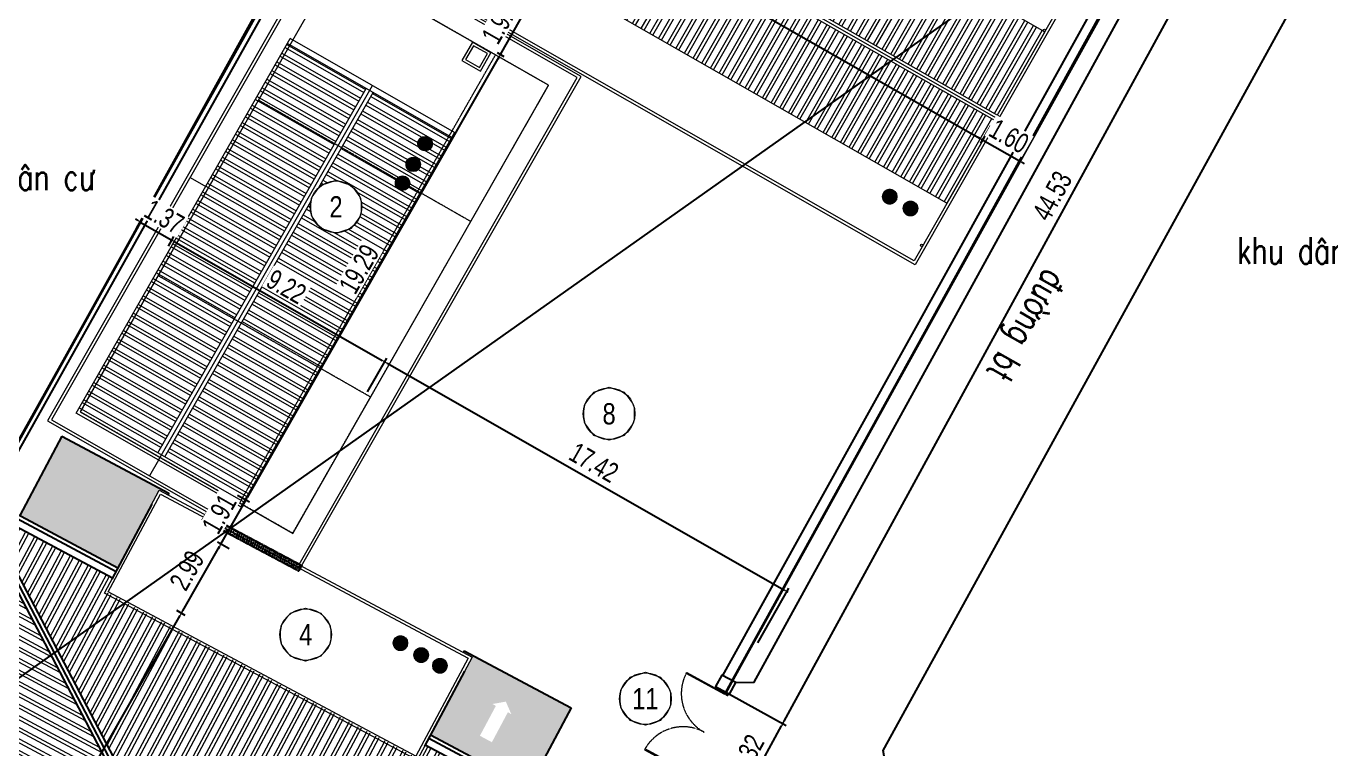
# Model space of a CAD drawing. Header units: millimetres. Extents: x -1055201 to -457681, y -323938 to 182808.
# Drawn here: x -625429 to -576358, y 127460 to 154634 of the extents above; entities that cross this region are included whole.
import ezdxf
from ezdxf.enums import TextEntityAlignment as Align
from ezdxf.xclip import XClip

# ---------------------------------------------------------------- set-up
doc = ezdxf.new("R2010")
doc.units = ezdxf.units.MM
doc.header["$LTSCALE"] = 5
doc.header["$XCLIPFRAME"] = 0
for name, pattern in [('CENTER', [2, 1.25, -0.25, 0.25, -0.25]), ('CENTER2', [28.574999999999996, 19.05, -3.174999999999999, 3.174999999999999, -3.174999999999999]), ('DASHDOT', [1, 0.5, -0.25, 0, -0.25]), ('HIDDEN', [0.375, 0.25, -0.125]), ('HIDDEN2', [0.1875, 0.125, -0.0625])]:
    doc.linetypes.add(name, pattern=pattern)
doc.layers.get('0').update_dxf_attribs({"linetype": 'CENTER2'})
for name, color, linetype, lineweight in [('03', 252, 'Continuous', 30), ('BICO-8-THAY2', 8, 'Continuous', 20), ('cat1', 30, 'Continuous', 50), ('cat2', 22, 'Continuous', 30), ('hatch1', 136, 'Continuous', 9), ('LC Dim', 8, 'Continuous', 18), ('LC Hatch', 252, 'Continuous', 9), ('LC Hatch @ 1', 252, 'Continuous', 9), ('LC ISO', 153, 'Continuous', 13), ('LC Net manh', 9, 'Continuous', 5), ('LC Net thay', 7, 'Continuous', 25), ('LC Net truc', 79, 'DASHDOT', 13), ('LC Text1', 3, 'Continuous', 20), ('manh1', 67, 'Continuous', 13), ('moc', 7, 'Continuous', 0), ('thay1', 63, 'Continuous', 18), ('truc', 76, 'CENTER', 9)]:
    doc.layers.add(name, color=color, linetype=linetype, lineweight=lineweight)
for name, color, linetype in [('BOVIA', 1, 'Continuous'), ('KYHIEU', 7, 'Continuous'), ('NHA', 2, 'Continuous'), ('TEXT', 42, 'Continuous'), ('Tuongxay', 11, 'Continuous')]:
    doc.layers.add(name, color=color, linetype=linetype)
doc.layers.add('KCS_Plotter', color=11, linetype='Continuous', plot=False)
doc.layers.get('LC Net truc').off()
doc.styles.add('General text 2', font='arial.ttf')
doc.styles.add('HOATBIF', font='hoatbif.shx', dxfattribs={"width": 0.75})
doc.styles.add('simli', font='vnsimli.shx', dxfattribs={"height": 2})
doc.styles.add('VnArialH', font='VHARIAL.TTF')
doc.linetypes.add('FENCELINE2', pattern='A,0.25,-0.1,[132,ltypeshp.shx,S=0.1,R=0,X=-0.1,Y=0],-0.1,1', length=1.45)
doc.dimstyles.new('Copy of 1-110', dxfattribs={"dimscale": 110, "dimtxt": 2.5, "dimasz": 0.35, "dimexe": 0.5, "dimexo": 0, "dimgap": 0.8, "dimtad": 1, "dimdec": 0, "dimzin": 0, "dimdsep": 46, "dimtxsty": 'HOATBIF', "dimblk1": 'DOT', "dimblk2": 'DOT', "dimsah": 1, "dimcen": -1, "dimdle": 1, "dimclrd": 256, "dimclre": 256, "dimclrt": 4, "dimadec": 3, "dimazin": 2, "dimtfac": 0.3333333333333333, "dimtdec": 0, "dimtix": 1, "dimtmove": 2, "dimatfit": 3, "dimldrblk": 'DOT', "dimfxl": 1, "dimtvp": 0.8333333333333334, "dimtolj": 1, "dimtzin": 0, "dimarcsym": 0})
pattern_1 = [(116.56505, (90522.96643467387, 679755.215696559), (-299.9998241332817, 6.163162450089893e-06), [63.16699999999999, -607.6535]), (116.56505, (90522.96643467387, 679455.215696559), (-299.9998241332817, 6.163162450089893e-06), [63.16699999999999, -607.6535]), (153.43495, (90460.73593467392, 679845.695196559), (-299.9998241332817, -6.16316226639298e-06), [60.38149999999992, -610.4389999999988]), (153.43495, (90460.73593467392, 679545.695196559), (-299.9998241332817, -6.16316226639298e-06), [60.38149999999992, -610.4389999999988]), (135, (90494.71743467392, 679511.713696559), (-299.9999514133294, 1.14052955553177e-13), [48.057, -376.2069999999999]), (225, (90494.71743467392, 679336.1751965589), (-299.9999514133294, 1.14052955553177e-13), [48.057, -376.2069999999999]), (90, (90522.96643467387, 679392.6731965591), (-300, 9.184850993605149e-14), [62.5425, -237.4575]), (206.56505, (90460.73593467392, 679602.1936965589), (-299.9998241332817, 6.163162472294353e-06), [60.3815, -610.4390000000001]), (206.56505, (90460.73593467392, 679302.1936965589), (-299.9998241332817, 6.163162472294353e-06), [60.3815, -610.4390000000001]), (243.43495, (90522.96643467387, 679692.6731965591), (-299.9998241332817, -6.163162088757296e-06), [63.16699999999992, -607.6534999999988]), (243.43495, (90522.96643467387, 679392.6731965591), (-299.9998241332817, -6.163162088757296e-06), [63.16699999999992, -607.6534999999988]), (360, (90222.96643467387, 679461.444196559), (1.469576158976824e-13, 300), [68.771, -231.229]), (225, (90382.21743467392, 679523.6751965589), (-299.9999514133294, 1.14052955553177e-13), [48.057, -376.2069999999999]), (243.43495, (90406.72893467394, 679872.6986965591), (-299.9998241332817, -6.163162088757296e-06), [54.80999999999992, -616.0099999999987]), (243.43495, (90406.72893467394, 679572.6986965591), (-299.9998241332817, -6.163162088757296e-06), [54.80999999999992, -616.0099999999987]), (206.56505, (90348.23593467392, 679789.6936965589), (-299.9998241332817, 6.163162472294353e-06), [63.16699999999999, -607.6535]), (206.56505, (90348.23593467392, 679489.6936965589), (-299.9998241332817, 6.163162472294353e-06), [63.16699999999999, -607.6535]), (153.43495, (90348.23593467392, 679658.195196559), (-299.9998241332817, -6.16316226639298e-06), [63.16699999999992, -607.6534999999988]), (153.43495, (90348.23593467392, 679358.195196559), (-299.9998241332817, -6.16316226639298e-06), [63.16699999999992, -607.6534999999988]), (135, (90382.21743467392, 679324.213696559), (-299.9999514133294, 1.14052955553177e-13), [48.057, -376.2069999999999]), (360, (90222.96643467387, 679386.444196559), (1.469576158976824e-13, 300), [68.771, -231.229]), (116.56505, (90406.72893467394, 679575.1901965591), (-299.9998241332817, 6.163162450089893e-06), [54.81, -616.01]), (116.56505, (90406.72893467394, 679275.1901965591), (-299.9998241332817, 6.163162450089893e-06), [54.81, -616.01])]
pattern_2 = [(90, (0, 0), (-375.0000000000001, 0), []), (90, (124.9999997902461, 124.9999997902461), (-375.0000000000001, 0), [])]

# ---------------------------------------------------------------- blocks, each defined once
blk = doc.blocks.new('Nen ht')
at = {"layer": 'BOVIA', "color": 250, "flags": 128}
for points, elevation in [([(37891.9453587234, 14123.56936372817), (38582.82246476412, 14137.46275939047), (50243.82246473432, 35337.46275910735), (59645.32926225662, 52500.0782520473), (59067.94877666235, 52723.61962683499)], -192.3353224482016), ([(48244.34271782637, 8450.306129172444), (43800.49414631724, 10662.39754436165), (43525.00348445773, 11068.5295779258), (43429.82246482372, 11574.46275930107), (65975.86612823606, 52541.3865288645)], -2370.497411812327)]:
    blk.add_lwpolyline(points, dxfattribs=dict(at, elevation=elevation))
at = {"layer": 'Tuongxay', "color": 250}
for points, elevation in [([(38452.53570821881, 61206.93555194139), (33177.50543960929, 63293.61080890149), (21713.9888741076, 42543.48758933693), (9411.819322407246, 20585.84999059886)], -2370.497411812327), ([(38378.96739879251, 61020.95785456896), (33267.50628465414, 63042.9290831089), (21888.761731565, 42446.25177140534), (9588.309021919966, 20491.67849355936)], -2370.497411812327), ([(37409.50822725892, 14387.67997407913), (52750.29591926932, 42040.50152654946), (58503.0970197618, 52525.68058855832), (38337.9187900722, 60929.77116861939)], -192.3353224482016), ([(37759.28862500191, 14193.63442947716), (53100.5303196311, 41847.27435278893), (59067.94877666235, 52723.61962683499), (38491.79510015249, 61298.98937138915)], -2370.497411812327)]:
    blk.add_lwpolyline(points, dxfattribs=dict(at, elevation=elevation))
at = {"layer": 'Tuongxay', "color": 250, "elevation": -192.3353224482016}
blk.add_lwpolyline([(37891.9453587234, 14123.56936372817), (37365.65030634403, 14411.69002977759), (37125.54975122213, 13973.11081969738), (37651.8448036015, 13684.99015364051)], close=True, dxfattribs=at)
at = {"layer": 'KYHIEU', "color": 250, "lineweight": 0, "style": 'VnArialH', "width": 0.6}
for tag, p in [('DC-02', (-46803.68790727854, -9649.614922240376, -10682.00391934135)), ('2.478', (-46803.68790727854, -10928.42354951799, -10682.00391934135))]:
    blk.add_attdef(tag, text='', height=755.9999999999997, dxfattribs=at).set_placement(p, align=Align.CENTER)
at = {"layer": 'TEXT', "color": 250, "style": 'simli', "width": 0.75}
for p in [(10884.00315284729, 32636.04764034599, -2370.497411812327), (59649.07251438498, 29869.64562115818, -2370.497411812327)]:
    blk.add_text('khu d©n c\xad', height=999.9999999999998, dxfattribs=at).set_placement(p, align=Align.CENTER)
blk.add_text('®\xadêng bt', height=999.9999999999998, rotation=240.5966307027116, dxfattribs=at).set_placement((48424.38797572255, 27767.47465784848, -2370.497411812327), align=Align.CENTER)
blk = doc.blocks.new('*U87')
for p, q in [((100.0000000000036, -89.99999999999613), (100.000000000002, -49.99999999999613)), ((100.0000000000027, -69.99999999999613), (1553.893833908819, -69.99999999993832)), ((1553.893833908819, -89.99999999993832), (1553.893833908818, -49.99999999993844)), ((100.0000000001314, -3317.787667817628), (100.000000000133, -3357.787667817628)), ((100.0000000001321, -3337.787667817628), (1553.893833908948, -3337.787667817569)), ((1553.893833908947, -3317.787667817569), (1553.893833908949, -3357.787667817569))]:
    blk.add_line(p, q)
for points in [[(1.961097950697877e-12, -50), (3.524291969370097e-12, -90), (1653.893833908819, -89.99999999993412), (1653.893833908818, -49.99999999993411)], [(1.329567567154299e-10, -3357.787667817631), (1.313793518420425e-10, -3317.787667817631), (1653.893833908947, -3317.787667817565), (1653.893833908949, -3357.787667817565)]]:
    blk.add_lwpolyline(points, close=True)
at = {"linetype": 'HIDDEN2'}
for centre, radius, start, end in [((-6.980940270295832e-10, -49.99999999956236), 1653.893833909918, 270.0000000000032, 359.9999607322486), ((-2.755115247055073e-09, -3357.787667820299), 1653.893833912092, 3.926775136236711e-05, 90.00000000000325)]:
    blk.add_arc(centre, radius, start, end, dxfattribs=at)
at = {"layer": '03'}
for points in [[(-110.0000000000292, -4.206412995699793e-12), (-110.0000000000268, -60.00000000000421), (-39.99999999999764, -60.00000000000182), (-39.99999999999804, -50.00000000000182), (1.961097950697877e-12, -50), (0, 0)], [(-109.9999999998943, -3407.787667817636), (-109.9999999998965, -3347.787667817636), (-39.99999999986747, -3347.787667817633), (-39.99999999986707, -3357.787667817633), (1.329567567154299e-10, -3357.787667817631), (1.349178546661278e-10, -3407.787667817631)]]:
    blk.add_lwpolyline(points, close=True, dxfattribs=at)
blk = doc.blocks.new('*U72')
at = {"layer": 'Defpoints'}
blk.add_lwpolyline([(0, 4.25), (-2.498087322243009, 3.438322226093531), (-4.041990194254393, 1.313322226093531), (-4.041990194254393, -1.313322226093531), (-2.498087322243009, -3.438322226093531), (0, -4.25), (2.498087322243009, -3.438322226093531), (4.041990194254393, -1.313322226093531), (4.041990194254393, 1.313322226093531), (2.498087322243009, 3.438322226093531)], close=True, dxfattribs=at)
at = {"layer": 'LC Text1', "style": 'General text 2', "width": 0.8, "flags": 8}
blk.add_attdef('SYMBOL', text='', height=3.5, dxfattribs=at).set_placement((0, 0), align=Align.MIDDLE_CENTER)
blk.add_wipeout([(0, 4.249999999999972), (-2.4980873222429807, 3.438322226093476), (-4.041990194254396, 1.3133222260935042), (-4.041990194254396, -1.3133222260935895), (-2.4980873222429807, -3.4383222260935895), (0, -4.25), (2.4980873222429807, -3.4383222260935895), (4.041990194254396, -1.3133222260935895), (4.041990194254396, 1.3133222260935042), (2.4980873222429807, 3.438322226093476)]).dxf.layer = 'LC Net manh'
at = {"layer": 'LC ISO'}
blk.add_circle((0, 0), 4.25, dxfattribs=at)
blk = doc.blocks.new('DOT')
at = {"color": 0, "linetype": 'ByBlock'}
blk.add_line((-0.5, 0), (-1, 0), dxfattribs=at)
at = {"color": 0, "linetype": 'ByBlock', "const_width": 0.5}
blk.add_lwpolyline([(-0.25, 0, 1), (0.25, 0, 1)], format="xyb", close=True, dxfattribs=at)
blk = doc.blocks.new('*D116')
at = {"layer": 'Defpoints', "color": 0, "transparency": 16777216}
for p in [(-598979.7740345981, 129511.3460786311, -150.8379106358748), (-596974.8385689366, 128415.8394976156), (-600701.8509681897, 126671.672787603, 37.29832242916473)]:
    blk.add_point(p, dxfattribs=at)
at = {"layer": 'LC Dim', "lineweight": -2, "transparency": 16777216}
for p, q in [((-598979.7740345981, 129511.3460786311), (-596843.2068572636, 128343.9152841544)), ((-598515.2956609521, 125596.5802520447), (-597025.1855183595, 128323.6972994444)), ((-600701.8509681897, 126671.672787603), (-598434.010898702, 125432.5138404123))]:
    blk.add_line(p, q, dxfattribs=at)
at = {"layer": 'LC Dim', "lineweight": -2, "transparency": 16777216, "xscale": 105, "yscale": 105, "zscale": 105}
for p, rotation in [((-596974.8385689366, 128415.8394976156), 61.34759104076267), ((-598565.642610375, 125504.4380538735), 241.3475910407627)]:
    blk.add_blockref('DOT', p, dxfattribs=dict(at, rotation=rotation))
at = {"layer": 'LC Dim', "color": 4, "transparency": 16777216, "insert": (-598309.9306075155, 127255.0280509355), "char_height": 750, "attachment_point": 5, "rotation": 61.347591040762666, "style": 'HOATBIF'}
blk.add_mtext('\\A1;3.32', dxfattribs=at)
blk = doc.blocks.new('_Dot')
at = {"color": 0, "linetype": 'ByBlock', "lineweight": -2}
blk.add_line((-0.5, 0), (-1, 0), dxfattribs=at)
at = {"color": 0, "linetype": 'ByBlock', "const_width": 0.5}
blk.add_lwpolyline([(-0.25, 0, 1), (0.25, 0, 1)], format="xyb", close=True, dxfattribs=at)
blk = doc.blocks.new('*D117')
at = {"layer": 'Defpoints', "color": 0, "transparency": 16777216}
for p in [(-577563.6700615529, 168549.9755518352), (-575624.3498091344, 167490.3214454522), (-598979.7740345981, 129511.3460786311, -150.8379106358748)]:
    blk.add_point(p, dxfattribs=at)
at = {"layer": 'LC Dim', "lineweight": -2, "transparency": 16777216}
for p, q in [((-577563.6700615529, 168549.9755518352), (-575492.7180974613, 167418.397231991)), ((-596924.4916194717, 128507.9816957637), (-575674.6967585572, 167398.179247281)), ((-598979.7740345981, 129511.3460786311), (-596843.2068572214, 128343.9152841313))]:
    blk.add_line(p, q, dxfattribs=at)
at = {"layer": 'LC Dim', "lineweight": -2, "transparency": 16777216, "xscale": 105, "yscale": 105, "zscale": 105}
for p, rotation in [((-575624.3498091344, 167490.3214454522), 61.34759104076267), ((-596974.8385688944, 128415.8394975925), 241.3475910407627)]:
    blk.add_blockref('DOT', p, dxfattribs=dict(at, rotation=rotation))
at = {"layer": 'LC Dim', "color": 4, "transparency": 16777216, "insert": (-586839.2842068741, 148247.9697467133), "char_height": 750, "attachment_point": 5, "rotation": 61.347591040762666, "style": 'HOATBIF'}
blk.add_mtext('\\A1;44.53', dxfattribs=at)
blk = doc.blocks.new('*D118')
at = {"layer": 'Defpoints', "color": 0, "transparency": 16777216}
blk.add_point((-620075.7209843365, 146363.7972162666), dxfattribs=at)
at = {"layer": 'LC Dim', "lineweight": -2, "transparency": 16777216}
for p, q in [((-621229.0732524556, 147320.8822465646), (-621320.2425506886, 147372.970239996)), ((-621266.3213634351, 147044.0260425055), (-621063.4925350349, 147399.0361077516)), ((-621137.9039542227, 147268.7942531331), (-619947.3035751241, 146588.5654268943)), ((-620075.7209843365, 146363.7972162666), (-619872.8921559363, 146718.8072815127)), ((-619856.1342768912, 146536.4774334628), (-619764.9649786584, 146484.3894400313))]:
    blk.add_line(p, q, dxfattribs=at)
at = {"layer": 'LC Dim', "lineweight": -2, "transparency": 16777216, "xscale": 105, "yscale": 105, "zscale": 105}
for p, rotation in [((-621137.9039542227, 147268.7942531331), 330.2592635081893), ((-619947.3035751241, 146588.5654268943), 150.2592635081893)]:
    blk.add_blockref('DOT', p, dxfattribs=dict(at, rotation=rotation))
at = {"layer": 'LC Dim', "color": 4, "transparency": 16777216, "insert": (-620237.5169460034, 147462.6714439493), "char_height": 750, "attachment_point": 5, "rotation": 330.2592635081893, "style": 'HOATBIF', "bg_fill": 3, "box_fill_scale": 1.1, "bg_fill_color": 256, "bg_fill_true_color": 13158600, "bg_fill_transparency": 0}
blk.add_mtext('\\A1;1.37', dxfattribs=at)
at = {"layer": 'Defpoints', "color": 0, "transparency": 16777216}
for p in [(-621266.3213634351, 147044.0260425055, 2366.298322429161), (-619947.3035751241, 146588.5654268943)]:
    blk.add_point(p, dxfattribs=at)
blk = doc.blocks.new('*D119')
at = {"layer": 'Defpoints', "color": 0, "transparency": 16777216}
for p in [(-620075.7209843365, 146363.7972162666), (-611941.7708998814, 142014.7435209914), (-612590.6636914464, 140878.9904128741)]:
    blk.add_point(p, dxfattribs=at)
at = {"layer": 'LC Dim', "lineweight": -2, "transparency": 16777216}
for p, q in [((-620075.7209843365, 146363.7972162666), (-619872.8921559363, 146718.8072815127)), ((-619856.1342768912, 146536.4774334628), (-612032.9401981143, 142066.8315144229)), ((-612590.6636914464, 140878.9904128741), (-611867.3594806936, 142144.9853756099))]:
    blk.add_line(p, q, dxfattribs=at)
at = {"layer": 'LC Dim', "lineweight": -2, "transparency": 16777216, "xscale": 105, "yscale": 105, "zscale": 105}
for p, rotation in [((-619947.3035751241, 146588.5654268943), 150.2592635081893), ((-611941.7708998814, 142014.7435209914), 330.2592635081893)]:
    blk.add_blockref('DOT', p, dxfattribs=dict(at, rotation=rotation))
at = {"layer": 'LC Dim', "color": 4, "transparency": 16777216, "insert": (-615639.4504188327, 144835.6460778785), "char_height": 750, "attachment_point": 5, "rotation": 330.2592635081893, "style": 'HOATBIF', "bg_fill": 3, "box_fill_scale": 1.1, "bg_fill_color": 256, "bg_fill_true_color": 13158600, "bg_fill_transparency": 0}
blk.add_mtext('\\A1;9.22', dxfattribs=at)
blk = doc.blocks.new('*D120')
at = {"layer": 'Defpoints', "color": 0, "transparency": 16777216}
for p in [(-612590.6636914464, 140878.9904128741), (-596813.6077141886, 133371.5305104725), (-597911.2065398643, 131450.4099587705, 2178.162089364121)]:
    blk.add_point(p, dxfattribs=at)
at = {"layer": 'LC Dim', "lineweight": -2, "transparency": 16777216}
for p, q in [((-612590.6636914464, 140878.9904128741), (-611867.3594806935, 142144.9853756099)), ((-611850.6016016484, 141962.65552756), (-596904.7770124215, 133423.6185039039)), ((-597911.2065398643, 131450.4099587705), (-596739.1962950008, 133501.7723650909))]:
    blk.add_line(p, q, dxfattribs=at)
at = {"layer": 'LC Dim', "lineweight": -2, "transparency": 16777216, "xscale": 105, "yscale": 105, "zscale": 105}
for p, rotation in [((-611941.7708998814, 142014.7435209915), 150.2592635081893), ((-596813.6077141886, 133371.5305104725), 330.2592635081893)]:
    blk.add_blockref('DOT', p, dxfattribs=dict(at, rotation=rotation))
at = {"layer": 'LC Dim', "color": 4, "transparency": 16777216, "insert": (-604072.6024883648, 138227.1286196676), "char_height": 750, "attachment_point": 5, "rotation": 330.2592635081893, "style": 'HOATBIF', "bg_fill": 3, "box_fill_scale": 1.1, "bg_fill_color": 256, "bg_fill_true_color": 13158600, "bg_fill_transparency": 0}
blk.add_mtext('\\A1;17.42', dxfattribs=at)
blk = doc.blocks.new('*D129')
at = {"layer": 'Defpoints', "color": 0, "transparency": 16777216}
for p in [(-619773.6972091306, 132671.4666611229), (-619588.1848212697, 132565.4773837274), (-628889.4402779632, 115251.8289046019)]:
    blk.add_point(p, dxfattribs=at)
at = {"layer": 'LC Dim', "lineweight": -2, "transparency": 16777216}
for p, q in [((-619773.6972091303, 132671.4666611231), (-619457.9429666509, 132491.0659645399)), ((-629282.6080504115, 115597.3873432367), (-619640.272814701, 132474.3080854948)), ((-628889.440277963, 115251.8289046022), (-629464.9378984615, 115580.6294641916))]:
    blk.add_line(p, q, dxfattribs=at)
at = {"layer": 'LC Dim', "lineweight": -2, "transparency": 16777216, "xscale": 105, "yscale": 105, "zscale": 105}
for p, rotation in [((-619588.1848212695, 132565.4773837277), 60.25926350818931), ((-629334.6960438429, 115506.2180450037), 240.2592635081893)]:
    blk.add_blockref('DOT', p, dxfattribs=dict(at, rotation=rotation))
at = {"layer": 'LC Dim', "color": 4, "transparency": 16777216, "insert": (-624995.4320364919, 124340.9345330356), "char_height": 750, "attachment_point": 5, "rotation": 60.25926350818931, "style": 'HOATBIF', "bg_fill": 3, "box_fill_scale": 1.1, "bg_fill_color": 256, "bg_fill_true_color": 13158600, "bg_fill_transparency": 0}
blk.add_mtext('\\A1;19.65', dxfattribs=at)
blk = doc.blocks.new('*D130')
at = {"layer": 'Defpoints', "color": 0, "transparency": 16777216}
for p in [(-618105.904227158, 135159.90409604), (-617788.2041467567, 134978.3916787913), (-619773.6972091306, 132671.4666611229)]:
    blk.add_point(p, dxfattribs=at)
at = {"layer": 'LC Dim', "lineweight": -2, "transparency": 16777216}
for p, q in [((-619536.0968278376, 132656.6466819604), (-618157.9922205893, 135068.7347978073)), ((-617788.2041467564, 134978.3916787915), (-618236.1460817762, 135234.3155152281)), ((-619773.6972091303, 132671.4666611231), (-619457.9429666506, 132491.0659645397))]:
    blk.add_line(p, q, dxfattribs=at)
at = {"layer": 'LC Dim', "lineweight": -2, "transparency": 16777216, "xscale": 105, "yscale": 105, "zscale": 105}
for p, rotation in [((-618105.9042271578, 135159.9040960402), 60.25926350818931), ((-619588.184821269, 132565.4773837274), 240.2592635081893)]:
    blk.add_blockref('DOT', p, dxfattribs=dict(at, rotation=rotation))
at = {"layer": 'LC Dim', "color": 4, "transparency": 16777216, "insert": (-619381.0361281491, 134167.7775585538), "char_height": 750, "attachment_point": 5, "rotation": 60.25926350818931, "style": 'HOATBIF', "bg_fill": 3, "box_fill_scale": 1.1, "bg_fill_color": 256, "bg_fill_true_color": 13158600, "bg_fill_transparency": 0}
blk.add_mtext('\\A1;2.99', dxfattribs=at)
blk = doc.blocks.new('*D131')
at = {"layer": 'Defpoints', "color": 0, "transparency": 16777216}
blk.add_point((-617788.2041467567, 134978.3916787913), dxfattribs=at)
at = {"layer": 'LC Dim', "lineweight": -2, "transparency": 16777216}
for p, q in [((-617477.3518348908, 137002.5514478651), (-617027.2928563432, 136745.418075417)), ((-617105.4467175301, 136910.9987928377), (-617053.3587240987, 137002.1680910706)), ((-618105.9042271584, 135159.9040960406), (-617157.5347109616, 136819.8294946048)), ((-617788.2041467564, 134978.3916787915), (-618236.1460817768, 135234.3155152284)), ((-618157.9922205899, 135068.7347978076), (-618210.0802140214, 134977.5654995747))]:
    blk.add_line(p, q, dxfattribs=at)
at = {"layer": 'LC Dim', "lineweight": -2, "transparency": 16777216, "xscale": 105, "yscale": 105, "zscale": 105}
for p, rotation in [((-617157.5347109616, 136819.8294946048), 240.2592635081893), ((-618105.9042271584, 135159.9040960406), 60.25926350818931)]:
    blk.add_blockref('DOT', p, dxfattribs=dict(at, rotation=rotation))
at = {"layer": 'LC Dim', "color": 4, "transparency": 16777216, "insert": (-618165.7110729957, 136294.9536139926), "char_height": 750, "attachment_point": 5, "rotation": 60.25926350818931, "style": 'HOATBIF', "bg_fill": 3, "box_fill_scale": 1.1, "bg_fill_color": 256, "bg_fill_true_color": 13158600, "bg_fill_transparency": 0}
blk.add_mtext('\\A1;1.91', dxfattribs=at)
at = {"layer": 'Defpoints', "color": 0, "transparency": 16777216}
for p in [(-617477.351834891, 137002.5514478649), (-617157.5347109619, 136819.8294946045)]:
    blk.add_point(p, dxfattribs=at)
blk = doc.blocks.new('*D132')
at = {"layer": 'Defpoints', "color": 0, "transparency": 16777216}
for p in [(-607717.0219405635, 153642.5172036557), (-607588.2262034084, 153568.9319985377), (-617477.351834891, 137002.5514478649)]:
    blk.add_point(p, dxfattribs=at)
at = {"layer": 'LC Dim', "lineweight": -2, "transparency": 16777216}
for p, q in [((-607717.0219405631, 153642.5172036559), (-607457.9843487898, 153494.5205793502)), ((-617105.4467175305, 136910.9987928379), (-607640.3141968397, 153477.762700305)), ((-617477.3518348908, 137002.5514478651), (-617027.2928563436, 136745.4180754172))]:
    blk.add_line(p, q, dxfattribs=at)
at = {"layer": 'LC Dim', "lineweight": -2, "transparency": 16777216, "xscale": 105, "yscale": 105, "zscale": 105}
for p, rotation in [((-607588.2262034082, 153568.9319985379), 60.25926350818931), ((-617157.534710962, 136819.829494605), 240.2592635081893)]:
    blk.add_blockref('DOT', p, dxfattribs=dict(at, rotation=rotation))
at = {"layer": 'LC Dim', "color": 4, "transparency": 16777216, "insert": (-612906.8720611208, 145499.4675652414), "char_height": 750, "attachment_point": 5, "rotation": 60.25926350818931, "style": 'HOATBIF', "bg_fill": 3, "box_fill_scale": 1.1, "bg_fill_color": 256, "bg_fill_true_color": 13158600, "bg_fill_transparency": 0}
blk.add_mtext('\\A1;19.29', dxfattribs=at)
blk = doc.blocks.new('*D133')
at = {"layer": 'Defpoints', "color": 0, "transparency": 16777216}
blk.add_point((-606579.554881602, 155208.5657697078, 2610.7436692602), dxfattribs=at)
at = {"layer": 'LC Dim', "lineweight": -2, "transparency": 16777216}
for p, q in [((-607588.226203408, 153568.9319985378), (-606633.7571873144, 155239.5333146893)), ((-606579.5548816017, 155208.565769708), (-606763.9990419329, 155313.9447338771)), ((-606581.669193883, 155330.7026129222), (-606529.5812004516, 155421.8719111551)), ((-607717.0219405631, 153642.5172036559), (-607457.9843487896, 153494.52057935)), ((-607640.3141968395, 153477.7627003049), (-607692.402190271, 153386.593402072))]:
    blk.add_line(p, q, dxfattribs=at)
at = {"layer": 'LC Dim', "lineweight": -2, "transparency": 16777216, "xscale": 105, "yscale": 105, "zscale": 105}
for p, rotation in [((-606633.7571873144, 155239.5333146893), 240.2592635081893), ((-607588.226203408, 153568.9319985378), 60.25926350818931)]:
    blk.add_blockref('DOT', p, dxfattribs=dict(at, rotation=rotation))
at = {"layer": 'LC Dim', "color": 4, "transparency": 16777216, "insert": (-607644.9832992969, 154709.3194752835), "char_height": 750, "attachment_point": 5, "rotation": 60.25926350818931, "style": 'HOATBIF', "bg_fill": 3, "box_fill_scale": 1.1, "bg_fill_color": 256, "bg_fill_true_color": 13158600, "bg_fill_transparency": 0}
blk.add_mtext('\\A1;1.92', dxfattribs=at)
at = {"layer": 'Defpoints', "color": 0, "transparency": 16777216}
for p in [(-606633.7571873147, 155239.5333146891), (-607717.0219405635, 153642.5172036557)]:
    blk.add_point(p, dxfattribs=at)
blk = doc.blocks.new('*D139')
at = {"layer": 'Defpoints', "color": 0, "transparency": 16777216}
for p in [(-610945.6215991424, 162698.9153507682, 2610.743669259999), (-589159.8091912664, 150886.0994348544), (-589461.313096748, 150358.3789820902)]:
    blk.add_point(p, dxfattribs=at)
at = {"layer": 'LC Dim', "lineweight": -2, "transparency": 16777216}
for p, q in [((-610945.6215991424, 162698.9153507682), (-611048.3968578802, 162519.028440224)), ((-610882.8161404595, 162597.1823014109), (-589552.4823949808, 150410.4669755217)), ((-589159.8091912664, 150886.0994348544), (-589535.7245159358, 150228.1371274718))]:
    blk.add_line(p, q, dxfattribs=at)
at = {"layer": 'LC Dim', "lineweight": -2, "transparency": 16777216, "xscale": 105, "yscale": 105, "zscale": 105}
for p, rotation in [((-610973.9854386924, 162649.2702948424), 150.2592635081893), ((-589461.313096748, 150358.3789820902), 330.2592635081893)]:
    blk.add_blockref('DOT', p, dxfattribs=dict(at, rotation=rotation))
at = {"layer": 'LC Dim', "color": 4, "transparency": 16777216, "insert": (-599912.5624490501, 157037.816242402), "char_height": 750, "attachment_point": 5, "rotation": 330.2592635081893, "style": 'HOATBIF', "bg_fill": 3, "box_fill_scale": 1.1, "bg_fill_color": 256, "bg_fill_true_color": 13158600, "bg_fill_transparency": 0}
blk.add_mtext('\\A1;24.78', dxfattribs=at)
blk = doc.blocks.new('*D140')
at = {"layer": 'LC Dim', "lineweight": -2, "transparency": 16777216}
for p, q in [((-589159.8091912664, 150886.0994348544), (-589535.7245159418, 150228.1371274612)), ((-589552.4823949869, 150410.4669755112), (-589643.6516932198, 150462.5549689427)), ((-589461.3130967539, 150358.3789820797), (-588073.0289936872, 149565.2069971773)), ((-587760.5001480741, 150112.2243356274), (-588147.440412875, 149434.9651425588)), ((-587981.8596954542, 149513.1190037458), (-587890.6903972214, 149461.0310103144))]:
    blk.add_line(p, q, dxfattribs=at)
at = {"layer": 'LC Dim', "lineweight": -2, "transparency": 16777216, "xscale": 105, "yscale": 105, "zscale": 105}
for p, rotation in [((-589461.3130967539, 150358.3789820797), 330.2592635081893), ((-588073.0289936872, 149565.2069971773), 150.2592635081893)]:
    blk.add_blockref('DOT', p, dxfattribs=dict(at, rotation=rotation))
at = {"layer": 'LC Dim', "color": 4, "transparency": 16777216, "insert": (-588462.0842265505, 150495.7845935642), "char_height": 750, "attachment_point": 5, "rotation": 330.2592635081893, "style": 'HOATBIF', "bg_fill": 3, "box_fill_scale": 1.1, "bg_fill_color": 256, "bg_fill_true_color": 13158600, "bg_fill_transparency": 0}
blk.add_mtext('\\A1;1.60', dxfattribs=at)
at = {"layer": 'Defpoints', "color": 0, "transparency": 16777216}
for p in [(-589159.8091912664, 150886.0994348544), (-587760.5001480741, 150112.2243356274, 2366.298322429161), (-588073.0289936872, 149565.2069971773)]:
    blk.add_point(p, dxfattribs=at)
blk = doc.blocks.new('tm mai nha 2 tang')
at = {"layer": 'LC Hatch', "ltscale": 0.005}
h = blk.add_hatch(dxfattribs=at)
h.set_pattern_fill('ANSI32', color=256, scale=40, angle=-45.00000000000001, style=0)
h.set_pattern_definition([(360, (90522.96643467387, 679275.1901965591), (9.841027400167523e-14, 381), []), (360, (90649.96648953028, 679148.1901417025), (9.841027400167523e-14, 381), [])])
h.paths.add_polyline_path([(3025, -24358.49830175647), (10175, -13858.49830175654), (10175, -10491.50169824323), (3025, 8.49830175684474)])
h.paths.add_polyline_path([(22000, -5510.000000000262), (22574.99999999988, -5510.000000000262), (22575, 8.498301756582805), (15425, -10491.50169824356), (15425, -13858.49830175619), (22575, -24358.49830175622), (22575, -18839.99999999956), (22000, -18839.99999999956)])
h = blk.add_hatch(dxfattribs=at)
h.set_pattern_fill('ANSI32', color=256, scale=40, angle=44.99999999999999, style=0)
h.set_pattern_definition([(90, (90522.96643467387, 679275.1901965591), (-381, 9.841027400167523e-14), []), (90, (90649.96648953028, 679402.1902514154), (-381, 9.841027400167523e-14), [])])
h.paths.add_polyline_path([(10356.47496594652, -10224.9999999998), (15243.52503405372, -10224.9999999998), (22393.52503405372, 275.0000000002037), (3206.474965946516, 275.0000000002037)])
h.paths.add_polyline_path([(10356.47496594652, -14124.99999999986), (3206.474965946436, -24624.99999999996), (22393.5250340538, -24624.99999999996), (15243.52503405372, -14124.99999999985)])
at = {"layer": 'LC Hatch'}
h = blk.add_hatch(dxfattribs=at)
h.set_pattern_fill('MISC02', color=256, scale=50, angle=89.99999999999999, style=0, pattern_type=2)
h.set_pattern_definition(pattern_1)
h.paths.add_polyline_path([(23000, -1324.999999999796), (25600, -1324.999999999563), (25600, -3600.000000000029), (23000, -3599.999999999796)])
h.paths.add_polyline_path([(25600, -1324.999999999563), (26375, -1324.999999999563), (26375, -3600.000000000029), (25600, -3600.000000000029)])
h.paths.add_polyline_path([(23000, -5510.00000000032), (25600, -5510.00000000032), (25600, -3600.000000000029), (23000, -3599.999999999796)])
h.paths.add_polyline_path([(26309.99999999988, -5510.000000000204), (26310, -5875.000000000029), (26375, -5875.000000000029), (26375, -3600.000000000029), (25600, -3600.000000000029), (25600, -5510.000000000218)])
h = blk.add_hatch(dxfattribs=at)
h.set_pattern_fill('MISC02', color=256, scale=50, angle=89.99999999999999, style=0, pattern_type=2)
h.set_pattern_definition(pattern_1)
h.paths.add_polyline_path([(25600, -20750.00000000032), (25600, -23025.00000000032), (23000, -23025.00000000032), (23000, -20750.00000000009)])
h.paths.add_polyline_path([(26375, -23025.00000000032), (25600, -23025.00000000032), (25600, -20750.00000000032), (26375, -20750.00000000032)])
h.paths.add_polyline_path([(25600, -18839.99999999962), (23000, -18839.99999999961), (23000, -20750.00000000009), (25600, -20750.0000000002)])
h.paths.add_polyline_path([(26310, -18474.99999999985), (26310, -18839.99999999956), (25600, -18839.99999999962), (25600, -20750.0000000002), (26375, -20750.0000000002), (26375, -18474.99999999985)])
at = {"layer": 'BICO-8-THAY2'}
for p, q in [((26375, -5875.000000000087), (26310, -5875.000000000087)), ((26375, -18474.99999999985), (26310, -18474.99999999985)), ((26375, -18474.99999999985), (26375, -23025.00000000032))]:
    blk.add_line(p, q, dxfattribs=at)
at = {"layer": 'LC Net thay'}
for p, q in [((22393.52503405372, 275.0000000002037), (15243.52503405372, -10224.9999999998)), ((22575.00000000023, 275.0000000002037), (15425.00000000023, -10224.9999999998)), ((22575.00000000023, 8.49830175700481), (15425.00000000023, -10491.50169824323)), ((26375, -1324.999999999563), (23000, -1324.999999999563)), ((26375, -1324.999999999563), (26375, -5875.000000000029)), ((25710, -5510.00000000032), (22520, -5510.00000000032)), ((26375, -5875.000000000029), (26310, -5875.000000000029)), ((26375, -18474.99999999985), (26310, -18474.99999999985)), ((26375, -18474.99999999985), (26375, -23025.00000000032)), ((25710, -18839.99999999962), (22520, -18839.99999999962)), ((26375, -23025.00000000032), (23000, -23025.00000000032))]:
    blk.add_line(p, q, dxfattribs=at)
for points in [[(23000, -18839.99999999962), (23000, -25049.99999999996), (2600, -25049.99999999996), (2600, 700.0000000002037), (23000, 700.0000000002037), (23000, -5510.00000000032)], [(22850, -18839.99999999962), (22850, -24899.99999999996), (2750, -24899.99999999996), (2750, 550.0000000002037), (22850, 550.0000000002037), (22850, -5510.00000000032)], [(22575, -18839.99999999962), (22575, -24624.99999999996), (3025, -24624.99999999996), (3025, 275.0000000002037), (22575, 275.0000000002037), (22575, -5510.00000000032)]]:
    blk.add_lwpolyline(points, dxfattribs=at)
at = {"layer": 'thay1'}
for points in [[(21920.00000000023, -5510.000000000262), (26310, -5510.000000000204), (26310, -18839.99999999956), (21920.00000000023, -18839.99999999956)], [(22030.00000000023, -5620.000000000262), (26200, -5620.000000000204), (26200, -18729.99999999956), (22030.00000000023, -18729.99999999956)]]:
    blk.add_lwpolyline(points, close=True, dxfattribs=at)
at = {"ltscale": 500}
blk.add_wipeout([(23838.16923691938, -20494.47183691044), (23838.16923691938, -21005.528163089948), (25113.375138702904, -21005.528163089948), (25113.375138702904, -21152.99248050505), (25431.2311779873, -20749.999999999898), (25113.375138702904, -20347.00751949538), (25113.375138702904, -20494.47183691044)], dxfattribs=at).dxf.layer = 'hatch1'
blk = doc.blocks.new('13')
at = {"layer": 'LC Hatch'}
h = blk.add_hatch(dxfattribs=at)
h.set_pattern_fill('ANSI36', color=256, scale=500)
h.set_pattern_definition([(45, (-277423.2326883612, 10492.84423666474), (33.14563036811941, 121.5339780164379), [156.25, -31.25, 0, -31.25])])
h.paths.add_polyline_path([(14.46756969037233, -10997.58846622646), (-214.3472607298172, -11000.79721201566), (-338.3642034569639, -6900.306783732773), (-106.4581425730139, -6900.306783732773)])
at = {"layer": 'LC Hatch @ 1'}
h = blk.add_hatch(dxfattribs=at)
h.set_pattern_fill('ANSI32', color=256, scale=1000, angle=45)
h.set_pattern_definition([(90, (-176362.1654861271, 131386.2215649084), (-375.0000000000001, 0), []), (90, (-176237.1654863369, 131511.2215646986), (-375.0000000000001, 0), [])])
h.paths.add_polyline_path([(1010.000000000116, -789.9999999740464), (1009.999999999947, -4200.000000000011), (16790.00000000065, -4200.000000000557), (16790.00000000081, -789.9999999745776)])
h.paths.add_polyline_path([(16790.00000000047, -7910.000012213789), (16790.00000000063, -4500.000000000557), (1009.999999999935, -4500.000000000011), (1009.999999999767, -7910.000012213259)])
at = {"layer": 'cat2', "linetype": 'HIDDEN', "elevation": 3.910396025581093e-10}
blk.add_lwpolyline([(14.46756969037233, -10997.58846622646), (-214.3472607298172, -11000.79721201566), (-338.3642034569639, -6900.306783732773), (-106.4581425730139, -6900.306783732773)], close=True, dxfattribs=at)
at = {"layer": 'manh1'}
for p, q in [((10600, -110.0000000000291), (10600, -789.9999999743704)), ((789.9999999999418, -4350.000006093645), (110.0000000000582, -4350.000006093658))]:
    blk.add_line(p, q, dxfattribs=at)
at = {"layer": 'thay1'}
for p, q in [((21200, -5.820766091346741e-11), (0, 0)), ((21200, -11000.00000000003), (21199.99999999994, -5.820766091346741e-11)), ((790.0000000001164, -789.9999999740394), (17010.00000000081, -789.9999999745851)), ((789.9999999997672, -7910.000012213251), (790.0000000001164, -789.9999999740394)), ((1009.999999999767, -7910.000012213251), (1010.000000000116, -789.9999999740394)), ((16790.00000000047, -7910.000012213797), (16790.00000000081, -789.9999999745851)), ((17010.00000000047, -7910.000012213797), (17010.00000000081, -789.9999999745851)), ((790.0000000001164, -4350.000000000011), (17010.00000000081, -4350.000000000557)), ((1010.000000000116, -4200.000000000011), (16790.00000000081, -4200.000000000557)), ((1010.000000000116, -4500.000000000011), (16790.00000000081, -4500.000000000557)), ((17010.00000000047, -7910.000012213797), (789.9999999997672, -7910.000012213251))]:
    blk.add_line(p, q, dxfattribs=at)
at = {"layer": 'thay1', "elevation": 3.910396025581093e-10}
blk.add_lwpolyline([(0, 0), (1.164153218269348e-10, -6899.999999622843), (-219.5286200350383, -6900.306783732773), (-99.93984551972244, -10999.19283912106), (21200, -11000.00000000003)], dxfattribs=at)
blk.add_lwpolyline([(110, -110), (110.0000000001164, -7009.847081696003), (-106.304630739789, -7010.149380815787), (6.923668314120732, -10889.19283912106), (21089.99999999983, -10890.00000000003), (21090, -110.0000000000582)], close=True, dxfattribs=at)
at = {"layer": 'thay1'}
for points in [[(20299.99999999977, -10100.00029073716), (20299.99999999977, -900.0002776774963), (899.9999999997672, -900.00027767744), (899.9999999997672, -10100.00029073716)], [(19490, -7610.000000000015), (20290, -7610.000000000015), (20290, -6810.000000000015), (19490, -6810.000000000015)], [(19590, -7510.000000000015), (20190, -7510.000000000015), (20190, -6910.000000000015), (19590, -6910.000000000015)]]:
    blk.add_lwpolyline(points, close=True, dxfattribs=at)
at = {"layer": 'truc'}
for p, q in [((899.999999999709, -10100.00029073716), (899.999999999709, -900.00027767744)), ((20299.99999999971, -900.0002776774963), (899.999999999709, -900.00027767744)), ((6799.999999999709, -10100.00029073716), (6799.999999999709, -900.0002776774563)), ((14399.99999999968, -10100.00029073716), (14399.99999999971, -900.0002776774782)), ((20299.99999999971, -10100.00029073716), (20299.99999999971, -900.0002776774963)), ((899.999999999709, -7800.000277677456), (20299.99999999971, -7800.000277677456)), ((899.999999999709, -10100.00029073716), (20299.99999999971, -10100.00029073716))]:
    blk.add_line(p, q, dxfattribs=at)
blk = doc.blocks.new('2121')
at = {"linetype": 'Continuous', "lineweight": 0}
h = blk.add_hatch(dxfattribs=at)
h.set_pattern_fill('ANSI31', color=256, scale=1.2)
h.set_pattern_definition([(45, (195979.7151108538, -37214.00516616936), (-0.1060660171779821, 0.1060660171779821), [])])
h.paths.add_polyline_path([(-980245.5944283092, 186070.0258308469, 1), (-979551.5566802286, 186070.0258308469, 1)])
blk.add_circle((-979898.5755542689, 186070.0258308469), 347.0188740403909, dxfattribs=at)
blk = doc.blocks.new('mb mai')
at = {"layer": 'LC Hatch', "ltscale": 2}
h = blk.add_hatch(dxfattribs=at)
h.set_pattern_fill('ANSI32', color=256, scale=1000, angle=45)
h.set_pattern_definition(pattern_2)
h.paths.add_polyline_path([(17400, 7.275957614183426e-12), (23840.00000000009, 7.275957614183426e-12), (23840, 5460), (17400, 5459.999999999978)])
h = blk.add_hatch(dxfattribs=at)
h.set_pattern_fill('ANSI32', color=256, scale=1000, angle=45)
h.set_pattern_definition(pattern_2)
h.paths.add_polyline_path([(7420, 2.273736754432321e-13), (7420, 3820), (3600, 3820), (3600, -2.273736754432321e-13)])
h = blk.add_hatch(dxfattribs=at)
h.set_pattern_fill('ANSI32', color=256, scale=1000, angle=45)
h.set_pattern_definition(pattern_2)
h.paths.add_polyline_path([(24710, -800), (20543.72582684233, -800), (20543.72582684233, -4400), (24710, -4400)])
h.paths.add_polyline_path([(20543.72582684233, -800), (110, -800), (110, -4400), (20543.72582684233, -4400)])
h.paths.add_polyline_path([(20543.72582684233, -4620), (110, -4620), (110, -8220), (20543.72582684233, -8220)])
h.paths.add_polyline_path([(24710, -4620), (20543.72582684233, -4620), (20543.72582684233, -8220), (24710, -8220)])
for p, q in [((0, -4400), (24820, -4400)), ((0, -4620), (24820, -4620))]:
    blk.add_line(p, q, dxfattribs=at)
for centre in [(155, -755), (24665, -755), (155, -10065), (24665, -10065)]:
    blk.add_circle(centre, 45, dxfattribs=at)
at = {"layer": 'LC Net thay', "ltscale": 2}
for p, q in [((17400, 0), (17400, 5459.999999999978)), ((17400, 5459.999999999978), (23840, 5460)), ((23840, 5460), (23840.00000000009, 0)), ((23840.00000000009, 5234.999999999956), (24340.00000000009, 5234.999999999956)), ((24340.00000000009, 5234.999999999956), (24340.00000000009, 4034.999999999956)), ((23840.00000000009, 4034.999999999956), (24340.00000000009, 4034.999999999956)), ((23840.00000000009, 499.9999999999854), (24340.00000000009, 499.9999999999854)), ((24340.00000000009, 499.9999999999854), (24340.00000000009, 0)), ((23840.00000000017, 0), (23840.00000000026, 409.9999999999782))]:
    blk.add_line(p, q, dxfattribs=at)
at = {"layer": 'thay1', "ltscale": 2}
blk.add_line((0, -4510), (24820, -4510), dxfattribs=at)
blk.add_lwpolyline([(3600, 0), (3600, 3820), (7420, 3820), (7420, 0)], dxfattribs=at)
for points in [[(0, 0), (24820, 0), (24820, -10820), (0, -10820)], [(110, -110), (24710, -110), (24710, -10710), (110, -10710)], [(110, -800), (24710, -800), (24710, -8220), (110, -8220)]]:
    blk.add_lwpolyline(points, close=True, dxfattribs=at)

msp = doc.modelspace()

# ---------------------------------------------------------------- block references
at = {"layer": 'LC Hatch', "rotation": 330.2592635081864}
msp.add_blockref('mb mai', (-608176.1496214044, 167368.5883517066, 281.7436692602041), dxfattribs=at)
at = {"layer": 'LC ISO', "ltscale": 2, "rotation": 151.3475910406986}
msp.add_blockref('*U87', (-600745.0054962696, 126592.6937606009, 37.29832242916473), dxfattribs=at)
at = {"layer": 'moc', "xscale": 0.7845257368126511, "yscale": 0.7845257368126511, "zscale": 0.7845257368126511}
for p, rotation in [((41282.48111099296, 583318.2636993693, -122.9218018301099), 44.35861040830881), ((40835.90626058262, 582536.6264536586, -122.9218018301099), 44.35861040830881), ((40433.5146853691, 581832.3229259115, -122.9218018301099), 44.35861040830881), ((-1026054.751744434, 799929.3356649063, -1920.031116853938), 134.358610408308), ((-1025273.114498723, 799482.7608144959, -1920.031116853938), 134.358610408308)]:
    msp.add_blockref('2121', p, dxfattribs=dict(at, rotation=rotation))
at = {"layer": 'truc', "rotation": 60.25926350819311}
msp.add_blockref('13', (-624618.3554515342, 139792.531785632, -2328.999999999995), dxfattribs=at)

# ---------------------------------------------------------------- dimensions: what is measured, and where the dimension line sits
at = {"layer": 'LC Dim'}
for base, p1, p2, picture, middle in [((-575624.3498091344, 167490.3214454522), (-598979.7740345981, 129511.346078631, -150.8379106358748), (-577563.6700615529, 168549.9755518352), '*D117', (-586839.2842068741, 148247.9697467133)), ((-596974.8385689366, 128415.8394976156), (-600701.8509681898, 126671.6727876031, 37.29832242916473), (-598979.7740345981, 129511.346078631, -150.8379106358748), '*D116', (-598309.9306075155, 127255.0280509355))]:
    dim = msp.add_linear_dim(base=base, p1=p1, p2=p2, angle=241.3475910407627, dimstyle='Copy of 1-110', override={"dimscale": 300, "dimdec": 2, "dimlfac": 0.001}, dxfattribs=at)
    dim.commit()
    dim.dimension.update_dxf_attribs({"geometry": picture, "text_midpoint": middle})

# ---------------------------------------------------------------- next in the draw order: block references
at = {"layer": 'LC Net truc', "rotation": 61.91647995739683}
msp.add_blockref('tm mai nha 2 tang', (-637666.2679276345, 116568.6289265388, -2328.999999998998), dxfattribs=at)

# ---------------------------------------------------------------- next in the draw order: linework, layer by layer
at = {"layer": 'cat1', "color": 202, "linetype": 'FENCELINE2', "ltscale": 200, "const_width": 100, "elevation": 37.29832242916473}
msp.add_lwpolyline([(-632270.5588284256, 105539.0651050018), (-641878.297289277, 110099.8370821383), (-639869.1112163016, 113724.3649216201), (-636544.5415755161, 119551.8077236395), (-622223.692065639, 145296.6036294075), (-603454.1133986064, 179119.9667339008), (-577563.6700615534, 168549.9755518343), (-598871.2417226487, 130021.952433345), (-599154.1437066728, 129504.2008918172)], dxfattribs=at)

# ---------------------------------------------------------------- next in the draw order: block references
at = {"layer": 'moc', "xscale": 0.7845257368126511, "yscale": 0.7845257368126511, "zscale": 0.7845257368126511, "rotation": 134.3586104083088}
for p in [(-1044455.319206557, 783140.4369315332, -2328.999999999928), (-1043673.681960847, 782693.8620811228, -2328.999999999928), (-1042969.3784331, 782291.4705059093, -2328.999999999928)]:
    msp.add_blockref('2121', p, dxfattribs=at)
at = {"layer": 'NHA'}
ref = msp.add_blockref('Nen ht', (-636631.6188382157, 115826.3559249993, 41.49741181232685), dxfattribs=at)
XClip(ref).set_block_clipping_path([(-36969.009181026486, -21518.528014317664), (72831.06804439053, 66381.47198568539)])

# ---------------------------------------------------------------- next in the draw order: block references
at = {"layer": 'LC Net manh'}
ref = msp.add_blockref('*U72', (-613774.532634693, 147838.8575184761, -2329), dxfattribs=dict(at, xscale=228.7058764209121, yscale=228.7058764209121, zscale=228.7058764209121))
ref.add_attrib('SYMBOL', '2', dxfattribs={"layer": 'LC Text1', "height": 800.4705674731922, "style": 'General text 2', "width": 0.8000000000000002}).set_placement((-613774.532634693, 147838.8575184761, -2329), align=Align.MIDDLE_CENTER)
ref = msp.add_blockref('*U72', (-603504.6219098438, 140058.5000339344), dxfattribs=dict(at, xscale=228.7058764209121, yscale=228.7058764209121, zscale=228.7058764209121))
ref.add_attrib('SYMBOL', '8', dxfattribs={"layer": 'LC Text1', "height": 800.4705674731922, "style": 'General text 2', "width": 0.8000000000000002}).set_placement((-603504.6219098438, 140058.5000339344), align=Align.MIDDLE_CENTER)
ref = msp.add_blockref('*U72', (-614915.5954122869, 131756.2243653471), dxfattribs=dict(at, xscale=228.7058764209121, yscale=228.7058764209121, zscale=228.7058764209121))
ref.add_attrib('SYMBOL', '4', dxfattribs={"layer": 'LC Text1', "height": 800.4705674731922, "style": 'General text 2', "width": 0.8000000000000002}).set_placement((-614915.5954122869, 131756.2243653471), align=Align.MIDDLE_CENTER)
ref = msp.add_blockref('*U72', (-602140.4805865235, 129343.4695547563), dxfattribs=dict(at, xscale=228.7058764209121, yscale=228.7058764209121, zscale=228.7058764209121))
ref.add_attrib('SYMBOL', '11', dxfattribs={"layer": 'LC Text1', "height": 800.4705674731922, "style": 'General text 2', "width": 0.8000000000000002}).set_placement((-602140.4805865235, 129343.4695547563), align=Align.MIDDLE_CENTER)

# ---------------------------------------------------------------- next in the draw order: dimensions: what is measured, and where the dimension line sits
at = {"layer": 'LC Dim'}
for base, p1, p2, angle, picture, middle in [((-619947.3035751241, 146588.5654268943, -2328.999999999996), (-621266.321363435, 147044.0260425054, 37.29832242916518), (-620075.7209843366, 146363.7972162666, -2328.999999999995), 330.2592635083076, '*D118', (-620237.5169460034, 147462.6714439494, -2328.999999999996)), ((-619588.1848212697, 132565.4773837274, -2328.999999999996), (-628889.4402779628, 115251.8289046019, -2329.000000000031), (-619773.6972091303, 132671.4666611228, -2329), 60.25926350804561, '*D129', (-624995.4320364919, 124340.9345330357, -2328.999999999996))]:
    dim = msp.add_linear_dim(base=base, p1=p1, p2=p2, angle=angle, dimstyle='Copy of 1-110', override={"dimscale": 300, "dimdec": 2, "dimlfac": 0.001, "dimtfill": 1}, dxfattribs=at)
    dim.commit()
    dim.dimension.update_dxf_attribs({"geometry": picture, "text_midpoint": middle})

# ---------------------------------------------------------------- next in the draw order: dimensions: what is measured, and where the dimension line sits
for base, p1, p2, angle, picture, middle in [((-611941.7708998814, 142014.7435209914, -2328.999999999996), (-620075.7209843366, 146363.7972162666, -2328.999999999995), (-612590.6636914464, 140878.9904128741, -2328.999999999995), 330.2592635083076, '*D119', (-615639.4504188327, 144835.6460778785, -2328.999999999996)), ((-618105.904227158, 135159.90409604, -2328.999999999996), (-619773.6972091303, 132671.4666611228, -2329), (-617788.2041467564, 134978.3916787912, -2328.999999999995), 60.25926350804561, '*D130', (-619381.0361281491, 134167.7775585538, -2328.999999999996))]:
    dim = msp.add_linear_dim(base=base, p1=p1, p2=p2, angle=angle, dimstyle='Copy of 1-110', override={"dimscale": 300, "dimdec": 2, "dimlfac": 0.001, "dimtfill": 1}, dxfattribs=at)
    dim.commit()
    dim.dimension.update_dxf_attribs({"geometry": picture, "text_midpoint": middle})

# ---------------------------------------------------------------- next in the draw order: dimensions: what is measured, and where the dimension line sits
for base, p1, p2, angle, picture, middle in [((-596813.6077141886, 133371.5305104725, -2328.999999999996), (-612590.6636914464, 140878.9904128741, -2328.999999999995), (-597911.2065398642, 131450.4099587705, -150.8379106358748), 330.2592635083076, '*D120', (-604072.6024883648, 138227.1286196676, -2328.999999999996)), ((-617157.5347109619, 136819.8294946045, -2328.999999999996), (-617788.2041467564, 134978.3916787912, -2328.999999999995), (-617477.3518348907, 137002.5514478648, -2328.999999999996), 60.25926350804561, '*D131', (-618165.7110729957, 136294.9536139927, -2328.999999999996))]:
    dim = msp.add_linear_dim(base=base, p1=p1, p2=p2, angle=angle, dimstyle='Copy of 1-110', override={"dimscale": 300, "dimdec": 2, "dimlfac": 0.001, "dimtfill": 1}, dxfattribs=at)
    dim.commit()
    dim.dimension.update_dxf_attribs({"geometry": picture, "text_midpoint": middle})

# ---------------------------------------------------------------- next in the draw order: dimensions: what is measured, and where the dimension line sits
dim = msp.add_linear_dim(base=(-607588.2262034084, 153568.9319985377, -2328.999999999996), p1=(-617477.3518348907, 137002.5514478648, -2328.999999999996), p2=(-607717.0219405631, 153642.5172036556, -2328.999999999996), angle=60.25926350804561, dimstyle='Copy of 1-110', override={"dimscale": 300, "dimdec": 2, "dimlfac": 0.001, "dimtfill": 1}, dxfattribs=at)
dim.commit()
dim.dimension.update_dxf_attribs({"geometry": '*D132', "text_midpoint": (-612906.8720611208, 145499.4675652414, -2328.999999999996)})

# ---------------------------------------------------------------- next in the draw order: dimensions: what is measured, and where the dimension line sits
dim = msp.add_linear_dim(base=(-606633.7571873147, 155239.5333146891, -2328.999999999996), p1=(-607717.0219405631, 153642.5172036556, -2328.999999999996), p2=(-606579.5548816017, 155208.5657697078, 281.7436692602041), angle=60.25926350804561, dimstyle='Copy of 1-110', override={"dimscale": 300, "dimdec": 2, "dimlfac": 0.001, "dimtfill": 1}, dxfattribs=at)
dim.commit()
dim.dimension.update_dxf_attribs({"geometry": '*D133', "text_midpoint": (-607644.9832992969, 154709.3194752836, -2328.999999999996)})

# ---------------------------------------------------------------- next in the draw order: dimensions: what is measured, and where the dimension line sits
dim = msp.add_linear_dim(base=(-589461.313096748, 150358.3789820902, -2328.999999999996), p1=(-610945.6215991423, 162698.9153507681, 281.7436692600027), p2=(-589159.8091912664, 150886.0994348544, -2329), angle=330.2592635083098, dimstyle='Copy of 1-110', override={"dimscale": 300, "dimdec": 2, "dimlfac": 0.001, "dimtfill": 1}, dxfattribs=at)
dim.commit()
dim.dimension.update_dxf_attribs({"geometry": '*D139', "text_midpoint": (-599912.5624490501, 157037.816242402, -2328.999999999996)})

# ---------------------------------------------------------------- next in the draw order: dimensions: what is measured, and where the dimension line sits
dim = msp.add_linear_dim(base=(-588073.0289936872, 149565.2069971773, -2328.999999999996), p1=(-589159.8091912664, 150886.0994348544, -2329), p2=(-587760.5001480741, 150112.2243356274, 37.29832242916473), angle=330.2592635083098, dimstyle='Copy of 1-110', override={"dimscale": 300, "dimdec": 2, "dimlfac": 0.001, "dimtfill": 1}, dxfattribs=at)
dim.commit()
dim.dimension.update_dxf_attribs({"geometry": '*D140', "text_midpoint": (-588462.0842265507, 150495.7845935642, -2328.999999999996)})

# ---------------------------------------------------------------- next in the draw order: linework, layer by layer
at = {"layer": 'KCS_Plotter'}
msp.add_line((-677200.628017992, 93707.8279106813), (-551200.631285838, 182807.827910685), dxfattribs=at)

doc.saveas('drawing.dxf')
